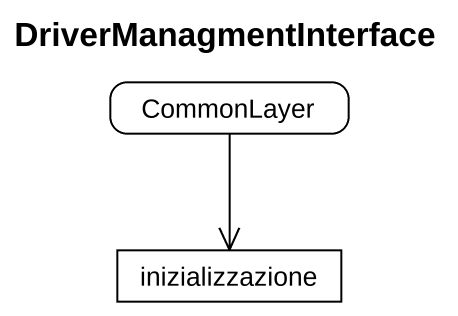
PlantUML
@startuml
title DriverManagmentInterface
hide empty description
state CommonLayer
state inizializzazione <<object>>
CommonLayer --> inizializzazione
@enduml
